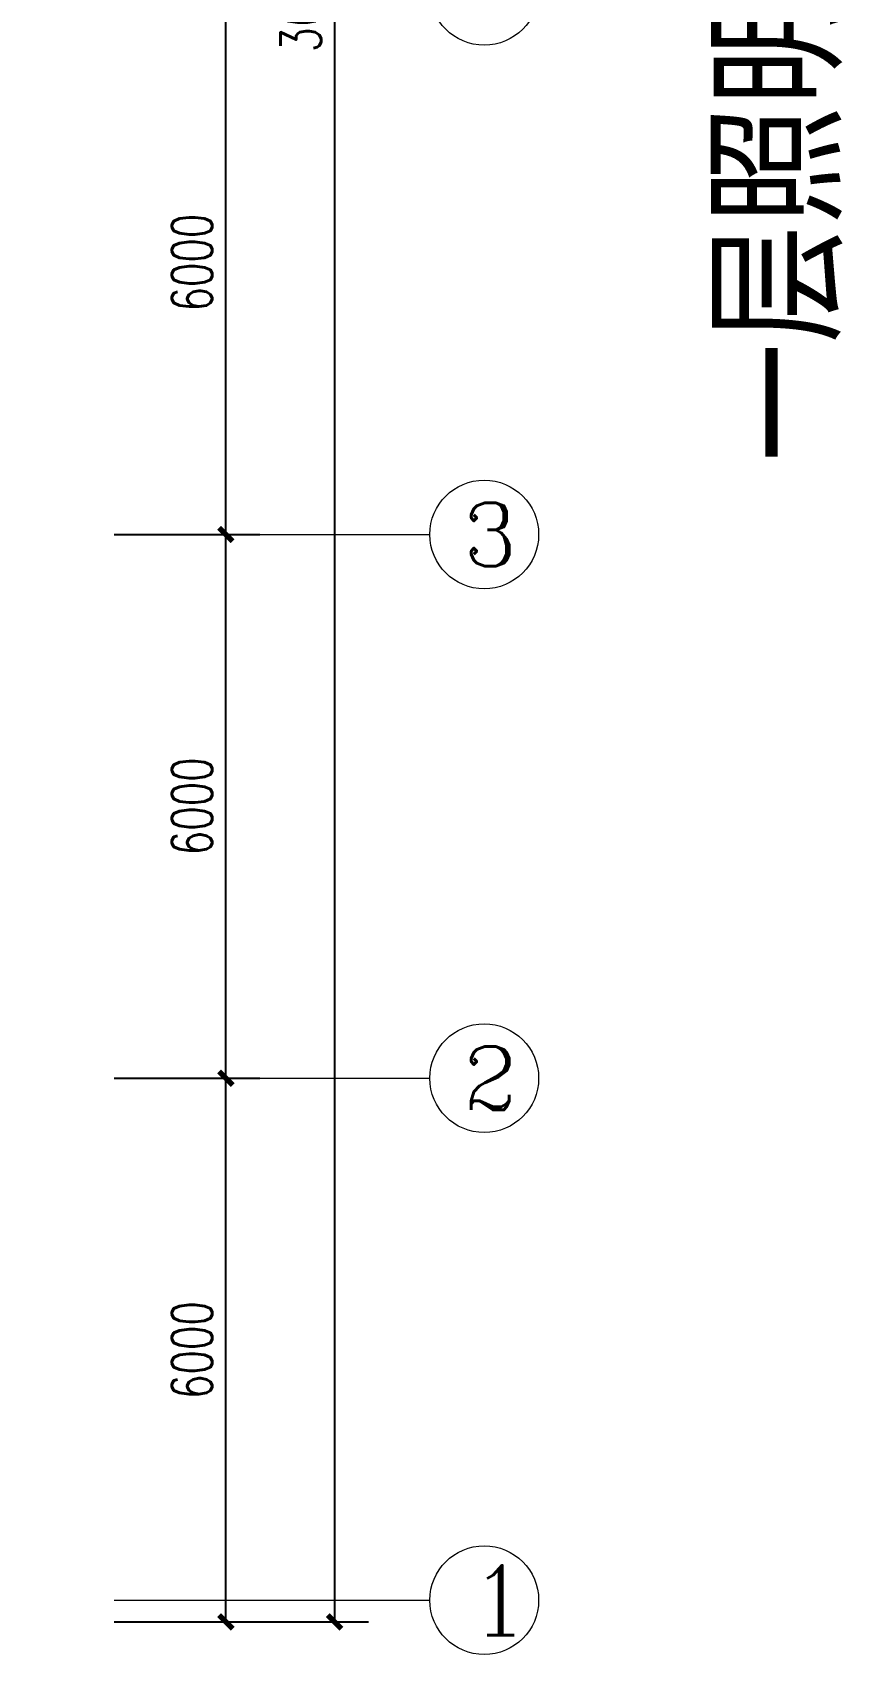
# Model space of a CAD drawing. Header units: inches. Extents: x -3272461 to -2504170, y 403793 to 1071042.
# Drawn here: x -2669274 to -2660337, y 724184 to 742084 of the extents above; entities that cross this region are included whole.
import ezdxf

# ---------------------------------------------------------------- set-up
doc = ezdxf.new("R2010")
doc.units = ezdxf.units.IN
doc.header["$LTSCALE"] = 1000
doc.header["$MEASUREMENT"] = 0
doc.layers.get('0').update_dxf_attribs({"lineweight": 18})
doc.layers.add('AXIS', color=30, linetype='Continuous', lineweight=18)
doc.layers.add('TEL_TEXT', color=7, linetype='Continuous', lineweight=18)
doc.styles.add('-黑体', font='', dxfattribs={"width": 0.7})
doc.styles.add('_TCH_AXIS', font='complex.shx', dxfattribs={"bigfont": 'gbcbig.shx'})
doc.styles.add('_TCH_DIM_T3', font='simplex.shx', dxfattribs={"width": 0.705882, "bigfont": 'gbcbig.shx'})
doc.styles.get('-黑体').set_extended_font_data('微软雅黑')
doc.dimstyles.new('_TCH_ARCH&&150', dxfattribs={"dimtxt": 446.25, "dimasz": 150, "dimexe": 375, "dimexo": 450, "dimgap": 150, "dimtad": 1, "dimdec": 0, "dimzin": 0, "dimdsep": 46, "dimtxsty": '_TCH_DIM_T3', "dimblk": 'ARCHTICK', "dimcen": 0.09, "dimdle": 300, "dimclrt": 7, "dimazin": 2, "dimtfac": 1, "dimtdec": 0, "dimtix": 1, "dimtmove": 2, "dimatfit": 3, "dimfxl": 1, "dimtolj": 1, "dimarcsym": 0})

# ---------------------------------------------------------------- blocks, each defined once
blk = doc.blocks.new('_ArchTick_0')
at = {"color": 0, "linetype": 'ByBlock'}
blk.add_lwpolyline([(-0.5, -0.5, 0.4, 0.4, 0), (0.5, 0.5, 0.4, 0.4, 0)], format="xyseb", dxfattribs=at)
blk = doc.blocks.new('*X317')
at = {"layer": 'AXIS', "color": 0, "lineweight": -2}
for p, q in [((-2668374, 760544), (-2665565, 760544)), ((-2665940, 724544), (-2665940, 760544)), ((-2668374, 724544), (-2665565, 724544))]:
    blk.add_line(p, q, dxfattribs=at)
at = {"layer": 'AXIS', "color": 0, "lineweight": -2, "xscale": 150, "yscale": 150, "zscale": 150}
for p, rotation in [((-2665940, 760544), 90), ((-2665940, 724544), 270)]:
    blk.add_blockref('_ArchTick_0', p, dxfattribs=dict(at, rotation=rotation))
at = {"layer": 'AXIS', "color": 7, "insert": (-2666313, 742544), "char_height": 446.2, "width": 2070, "attachment_point": 5, "rotation": 90, "style": '_TCH_DIM_T3'}
blk.add_mtext('36000', dxfattribs=at)
blk = doc.blocks.new('_ARCHTICK')
at = {"color": 0, "linetype": 'ByBlock', "const_width": 0.4}
blk.add_lwpolyline([(-0.5, -0.5), (0.5, 0.5)], dxfattribs=at)
blk = doc.blocks.new('*X318')
at = {"layer": 'AXIS', "color": 0, "lineweight": -2}
for p, q in [((-2668374, 730544), (-2666765, 730544)), ((-2667140, 724544), (-2667140, 730544)), ((-2668374, 724544), (-2666765, 724544))]:
    blk.add_line(p, q, dxfattribs=at)
at = {"layer": 'AXIS', "color": 0, "lineweight": -2, "xscale": 150, "yscale": 150, "zscale": 150}
for p, rotation in [((-2667140, 730544), 90), ((-2667140, 724544), 270)]:
    blk.add_blockref('_ArchTick_0', p, dxfattribs=dict(at, rotation=rotation))
at = {"layer": 'AXIS', "color": 7, "insert": (-2667513, 727544), "char_height": 446.2, "width": 1665, "attachment_point": 5, "rotation": 90, "style": '_TCH_DIM_T3'}
blk.add_mtext('6000', dxfattribs=at)
blk = doc.blocks.new('*X319')
at = {"layer": 'AXIS', "color": 0, "lineweight": -2}
for p, q in [((-2668374, 736544), (-2666765, 736544)), ((-2667140, 730544), (-2667140, 736544)), ((-2668374, 730544), (-2666765, 730544))]:
    blk.add_line(p, q, dxfattribs=at)
at = {"layer": 'AXIS', "color": 0, "lineweight": -2, "xscale": 150, "yscale": 150, "zscale": 150}
for p, rotation in [((-2667140, 736544), 90), ((-2667140, 730544), 270)]:
    blk.add_blockref('_ArchTick_0', p, dxfattribs=dict(at, rotation=rotation))
at = {"layer": 'AXIS', "color": 7, "insert": (-2667513, 733544), "char_height": 446.2, "width": 1665, "attachment_point": 5, "rotation": 90, "style": '_TCH_DIM_T3'}
blk.add_mtext('6000', dxfattribs=at)
blk = doc.blocks.new('*X320')
at = {"layer": 'AXIS', "color": 0, "lineweight": -2}
for p, q in [((-2668374, 742544), (-2666765, 742544)), ((-2667140, 736544), (-2667140, 742544)), ((-2668374, 736544), (-2666765, 736544))]:
    blk.add_line(p, q, dxfattribs=at)
at = {"layer": 'AXIS', "color": 0, "lineweight": -2, "xscale": 150, "yscale": 150, "zscale": 150}
for p, rotation in [((-2667140, 742544), 90), ((-2667140, 736544), 270)]:
    blk.add_blockref('_ArchTick_0', p, dxfattribs=dict(at, rotation=rotation))
at = {"layer": 'AXIS', "color": 7, "insert": (-2667513, 739544), "char_height": 446.2, "width": 1665, "attachment_point": 5, "rotation": 90, "style": '_TCH_DIM_T3'}
blk.add_mtext('6000', dxfattribs=at)

msp = doc.modelspace()

# ---------------------------------------------------------------- linework, layer by layer
at = {"layer": 'AXIS'}
for p, q in [((-2668374.3, 736543.8), (-2664889.9, 736543.8)), ((-2668374.3, 730543.8), (-2664889.9, 730543.8)), ((-2668374.3, 724783.8), (-2664889.9, 724783.8))]:
    msp.add_line(p, q, dxfattribs=at)
for centre in [(-2664289.9, 742543.8), (-2664289.9, 736543.8), (-2664289.9, 730543.8), (-2664289.9, 724783.8)]:
    msp.add_circle(centre, 600, dxfattribs=at)

# ---------------------------------------------------------------- texts
at = {"layer": 'AXIS', "color": 7, "style": '_TCH_AXIS'}
for s, height, p in [('3', 698.9, (-2664522.9, 736194.3)), ('2', 698.9, (-2664522.9, 730194.3)), ('1', 772.1, (-2664455.4, 724397.7))]:
    msp.add_text(s, height=height, dxfattribs=at).set_placement(p)
at = {"layer": 'TEL_TEXT', "style": '-黑体', "width": 0.8}
msp.add_text('一层照明平面图', height=1200, rotation=90, dxfattribs=at).set_placement((-2660482.4, 737343.9))

# ---------------------------------------------------------------- dimensions: what is measured, and where the dimension line sits
at = {"layer": 'AXIS'}
for base, p1, p2, picture, middle in [((-2665939.9, 760543.8), (-2669274.3, 724543.8), (-2669274.3, 760543.8), '*X317', (-2666313.1, 742543.8)), ((-2667139.9, 742543.8), (-2669274.3, 736543.8), (-2669274.3, 742543.8), '*X320', (-2667513.1, 739543.8)), ((-2667139.9, 736543.8), (-2669274.3, 730543.8), (-2669274.3, 736543.8), '*X319', (-2667513.1, 733543.8)), ((-2667139.9, 730543.8), (-2669274.3, 724543.8), (-2669274.3, 730543.8), '*X318', (-2667513.1, 727543.8))]:
    dim = msp.add_linear_dim(base=base, p1=p1, p2=p2, angle=90, dimstyle='_TCH_ARCH&&150', override={"dimexo": 900, "dimsah": 1, "dimtzin": 0}, dxfattribs=at)
    dim.commit()
    dim.dimension.update_dxf_attribs({"geometry": picture, "text_midpoint": middle})

doc.saveas('drawing.dxf')
